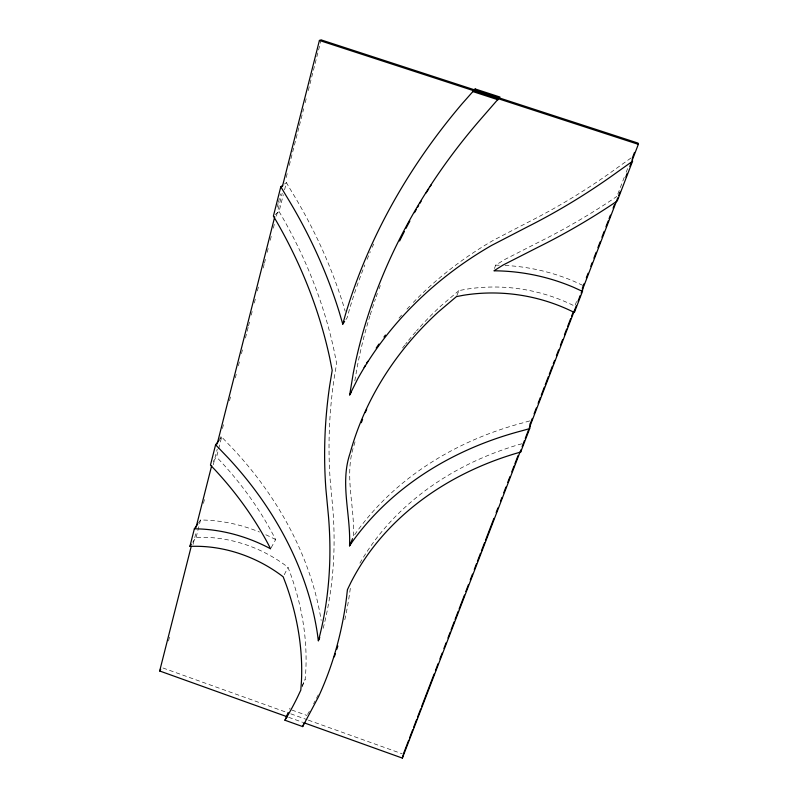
<?xml version="1.0" encoding="UTF-8"?>
<svg xmlns="http://www.w3.org/2000/svg" width="798" height="798" viewBox="0 0 798 798"><rect width="100%" height="100%" fill="white"/><g stroke="black" fill="none" stroke-linecap="round" stroke-linejoin="round"><path stroke-width="0.6" stroke-dasharray="3.99 2.99" d="M302.113 686.888L305.165 679.337L305.774 671.238A298.362 231.759 35.5 0 0 290.821 574.789L288.008 567.328L286.991 566.53A119.71 97.326 27.7 0 0 199.929 537.293L196.138 537.293L192.687 542.301M354.821 380.796L357.305 366.481A626.48 517.064 -15.7 0 1 369.893 315.978M277.175 207.141L278.093 203.52M278.402 202.313L280.537 193.854M168.508 641.003L169.735 636.176M193.026 544.435L196.398 531.159M203.45 503.398L204.677 498.57M213.256 464.775L217.236 449.084M219.38 440.636L220.607 435.808M222.452 428.566L223.679 423.738M229.495 400.805L230.722 395.978M235.32 377.873L236.238 374.252M238.383 365.803L239.609 360.975M241.455 353.733L242.682 348.906M245.435 338.033L248.198 327.17M248.497 325.963L249.724 321.135M251.26 315.1L252.178 311.479M254.323 303.031L255.55 298.203M257.385 290.961L258.612 286.133M263.21 268.028L264.128 264.407M264.437 263.2L265.664 258.372M267.2 252.338L268.726 246.303M270.263 240.268L271.789 234.233M273.325 228.198L274.552 223.37M276.387 216.128L282.213 193.196M286.203 177.505L287.729 171.47M289.265 165.435L299.07 126.802M299.38 125.595L303.669 108.698M305.205 102.663L306.731 96.628M308.267 90.593L321.135 39.9M196.138 537.293L200.537 520.007L201.246 520.007A138.293 112.468 27.7 0 1 259.5 532.037M213.156 461.553L216.547 457.084L218.353 449.982M218.652 448.795L221.664 436.965L234.403 450.321A316.856 246.293 35.5 0 1 321.175 620.445M275.27 214.592L279.041 211.54L283.33 194.682M284.557 189.864L286.392 182.642L291.699 191.63A442.232 355.429 46.6 0 1 343.539 305.614L345.155 311.17M494.481 268.557L495.598 265.185L504.815 259.48L539.348 241.844A933.141 723.397 -88.5 0 0 610.969 200.418L616.934 196.388M575.248 304.956L576.575 301.494M617.812 194.084L624.425 176.857M626.191 172.268L628.395 166.523M456.845 295.609L458.91 290.612L466.042 289.255A164.518 150.323 10.8 0 1 573.393 305.454L574.809 306.103M302.023 686.031L305.165 679.337M284.268 574.74L288.008 567.328M318.292 694.799L313.604 703.766M271.14 547.787L275.629 539.638L273.544 535.508A298.362 231.759 35.5 0 0 220.697 461.414L216.547 457.084M289.484 709.183L290.113 708.085M307.549 714.4L309.385 711.267M345.863 319.629L347.1 317.833L349.564 309.016A652.954 538.859 -16 0 1 364.856 264.936M198.473 522.939L200.537 520.007M220.148 438.91L221.664 436.965M458.91 290.612L441.134 305.724A351.409 303.25 -2.1 0 0 416.536 330.881M284.527 184.009L286.392 182.642M630.969 158.014L617.652 167.51A894.927 695.178 -88.7 0 1 529.144 221.704L493.423 240.258A373.743 322.681 -2.3 0 0 411.938 303.819M529.762 420.905L523.239 422.75A317.654 260.387 6 0 0 356.467 532.166L353.424 536.595C354.901 506.052 343.898 475 354.063 445.244A351.409 303.25 -2.1 0 1 355.349 440.725M521.962 443.758L518.989 444.576A297.185 243.47 6.1 0 0 358.691 565.313M495.598 265.185L495.807 265.175A185.814 169.864 10.7 0 1 499.219 265.225M291.809 710.02L306.931 715.437M162.942 667.976L286.053 712.145M290.751 713.821L307.16 719.716M308.337 720.135L402.142 753.781M288.637 717.282L302.701 722.33M582.769 285.355L573.812 281.255A185.814 169.864 10.7 0 0 504.915 265.435M275.629 539.638L273.664 538.58A138.293 112.468 27.7 0 0 265.016 534.401M279.041 211.54L281.594 215.819A421.344 338.402 46.5 0 1 334.272 351.459L336.616 363.439L334.053 378.93A653.353 539.149 -16 0 0 330.222 480.406L332.676 506.88A469.174 362.691 43.2 0 1 322.921 629.303M350.312 588.326A489.164 378.461 43.3 0 1 344.187 622.46M402.561 347.998A351.409 303.25 -2.1 0 1 404.786 345.095M405.544 344.138A351.409 303.25 -2.1 0 1 407.05 342.222M408.586 340.307A351.409 303.25 -2.1 0 1 415.718 331.808M398.98 318.133A373.743 322.681 -2.3 0 1 402.92 313.604M406.96 309.125A373.743 322.681 -2.3 0 1 411.1 304.706M370.232 314.851A626.48 517.064 -15.7 0 1 375.409 299.07M376.197 296.816A626.48 517.064 -15.7 0 1 377.404 293.435M379.05 288.916A626.48 517.064 -15.7 0 1 380.317 285.534M367.09 259.43A652.954 538.859 -16 0 1 370.322 251.719M372.227 247.31A652.954 538.859 -16 0 1 373.693 244.008"/><path stroke-width="1.2" d="M530.52 422.89L529.682 428.616L521.952 430.78A322.761 263.3 6.2 0 0 352.606 541.393L349.534 545.862C350.98 514.929 339.758 483.488 350.043 453.354A357.484 307.36 -1.8 0 1 438.361 311.928L456.436 296.607L463.678 295.23A167.291 152.368 11.1 0 1 572.934 311.799L574.38 312.457L582.48 291.39L582.66 287.769M574.38 312.457L574.52 310.342M351.449 391.778L349.684 394.91L353.215 373.494A638.779 525.214 -15.5 0 1 479.907 120.079L499.957 97.027L475.189 88.967L462.082 103.78A665.831 547.428 -15.7 0 0 345.255 315.18L342.771 324.118L339.13 311.709A449.434 359.409 46.4 0 0 286.223 195.899L280.806 186.762L282.672 185.385M288.128 712.494L284.966 720.235L302.671 726.589L318.492 696.784A496.795 382.202 43.2 0 0 346.452 598.211L347.429 589.682L350.771 582.74A301.963 246.193 6.3 0 1 517.643 452.915L520.655 452.087L521.024 449.703M303.878 722.749L402.362 758.1L403.08 755.177M284.966 720.235L285.604 719.128A477.822 367.19 43.1 0 0 297.634 696.883L300.806 690.12L301.405 681.941A302.731 233.784 35.4 0 0 286.063 584.405L283.2 576.854L282.163 576.036A121.486 98.244 27.7 0 0 193.784 546.301L189.934 546.301L194.353 528.815L197.784 523.917M218.632 440.865L215.6 444.765L210.443 465.134L214.672 469.523A302.731 233.784 35.4 0 1 268.457 544.625L270.582 548.805L268.587 547.737A140.348 113.535 27.7 0 0 195.071 528.815L194.353 528.815M280.806 186.762L273.385 216.118L275.988 220.467A428.197 342.172 46.3 0 1 329.783 358.232L332.187 370.382L329.614 386.092A666.24 547.707 -15.8 0 0 325.883 488.935L328.427 515.747A476.476 366.242 43.1 0 1 318.731 639.597L318.352 640.954L317.474 634.121A321.494 248.447 35.4 0 0 228.557 458.311L215.6 444.765M287.46 716.863L159.67 670.988L191.181 546.57M196.079 527.249L211.689 465.643M217.196 443.897L274.731 216.807M282.382 186.602L319.409 40.449L321.135 39.9L638.081 143.121L638.33 144.338L632.076 160.607M302.671 726.589L303.948 723.247M403.319 754.2L408.676 740.265M409.564 737.941L412.686 729.811M413.583 727.487L416.706 719.357M417.593 717.033L420.726 708.893M421.613 706.569L434.112 674.041M435.449 670.559L438.132 663.587M439.917 658.939L442.142 653.133M443.927 648.485L446.162 642.679M447.947 638.031L450.182 632.225M451.07 629.901L454.192 621.762M455.089 619.438L458.212 611.308M459.109 608.984L464.466 595.049M465.803 591.557L468.476 584.585M470.261 579.947L472.496 574.131M474.281 569.483L476.516 563.677M477.404 561.353L480.526 553.223M481.423 550.899L484.546 542.77M485.443 540.446L493.922 518.371M496.156 512.565L497.942 507.917M500.615 500.945L501.952 497.463M503.738 492.815L505.972 486.999M507.757 482.351L509.992 476.546M511.777 471.897L514.002 466.092M514.9 463.768L518.022 455.638M530.072 424.267L532.306 418.461M534.091 413.813L536.326 408.007M538.111 403.359L540.336 397.544M541.234 395.229L544.356 387.09M545.243 384.766L548.376 376.636M549.263 374.312L552.386 366.182M553.283 363.858L554.62 360.377M556.405 355.728L558.64 349.913M560.425 345.275L562.66 339.459M564.445 334.811L566.67 329.005M567.568 326.681L570.69 318.552M571.577 316.227L572.924 312.736M582.291 288.347L584.076 283.699M586.311 277.894L588.096 273.245M590.769 266.273L592.116 262.781M593.902 258.143L596.126 252.328M597.911 247.679L600.146 241.874M601.931 237.225L604.166 231.42M605.951 226.772L608.186 220.966M609.074 218.642L610.41 215.151M613.093 208.188L614.43 204.697M632.285 158.233L634.51 152.418M402.362 758.1L520.346 451.219M522.141 446.571L524.376 440.755M525.264 438.431L528.396 430.292M529.283 427.967L576.216 305.913M578.001 301.265L580.236 295.45M581.134 293.125L617.772 197.804M618.669 195.48L620.006 191.999M625.822 176.887L627.158 173.395M629.841 166.423L631.188 162.932M520.655 452.087L529.682 428.616M632.235 159.291L632.555 161.246L617.273 200.966L611.198 205.066A958.039 739.367 -88.7 0 1 538.261 247.121L503.119 265.026L493.952 270.801A188.956 172.178 11 0 1 573.353 287.21L582.48 291.39M318.821 639.806L319.749 637.522M349.534 545.862L352.556 538.65M349.684 394.91L357.763 378.771A380.217 327.08 -2 0 1 491.508 245.475L527.867 226.642A918.588 710.42 -88.9 0 0 618.011 171.58L632.555 161.246M159.67 670.988L160.717 669.273M189.934 546.301L191.311 544.296M342.771 324.118L344.626 321.424M473.563 90.812L475.189 88.967M319.409 40.449L638.33 144.338M472.835 91.561L498.082 99.79M337.853 646.001A489.164 378.461 43.3 0 1 336.816 649.283M335.399 653.622A489.164 378.461 43.3 0 1 334.292 656.854M361.324 422.711A351.409 303.25 -2.1 0 1 362.591 419.349M365.265 412.656A351.409 303.25 -2.1 0 1 366.681 409.324M364.117 367.519A373.743 322.681 -2.3 0 1 365.314 365.444M366.521 363.379A373.743 322.681 -2.3 0 1 367.758 361.314M376.207 348.068A373.743 322.681 -2.3 0 1 378.97 344.048M383.958 337.065A373.743 322.681 -2.3 0 1 385.424 335.08M399.608 240.986A626.48 517.064 -15.7 0 1 404.347 231.53M405.973 228.378A626.48 517.064 -15.7 0 1 409.873 221.036M414.491 212.677A626.48 517.064 -15.7 0 1 416.277 209.545M417.474 207.46A626.48 517.064 -15.7 0 1 418.681 205.375M419.908 203.291A626.48 517.064 -15.7 0 1 421.135 201.216M426.182 192.907A626.48 517.064 -15.7 0 1 428.765 188.767M430.072 186.702A626.48 517.064 -15.7 0 1 431.399 184.637"/></g></svg>
